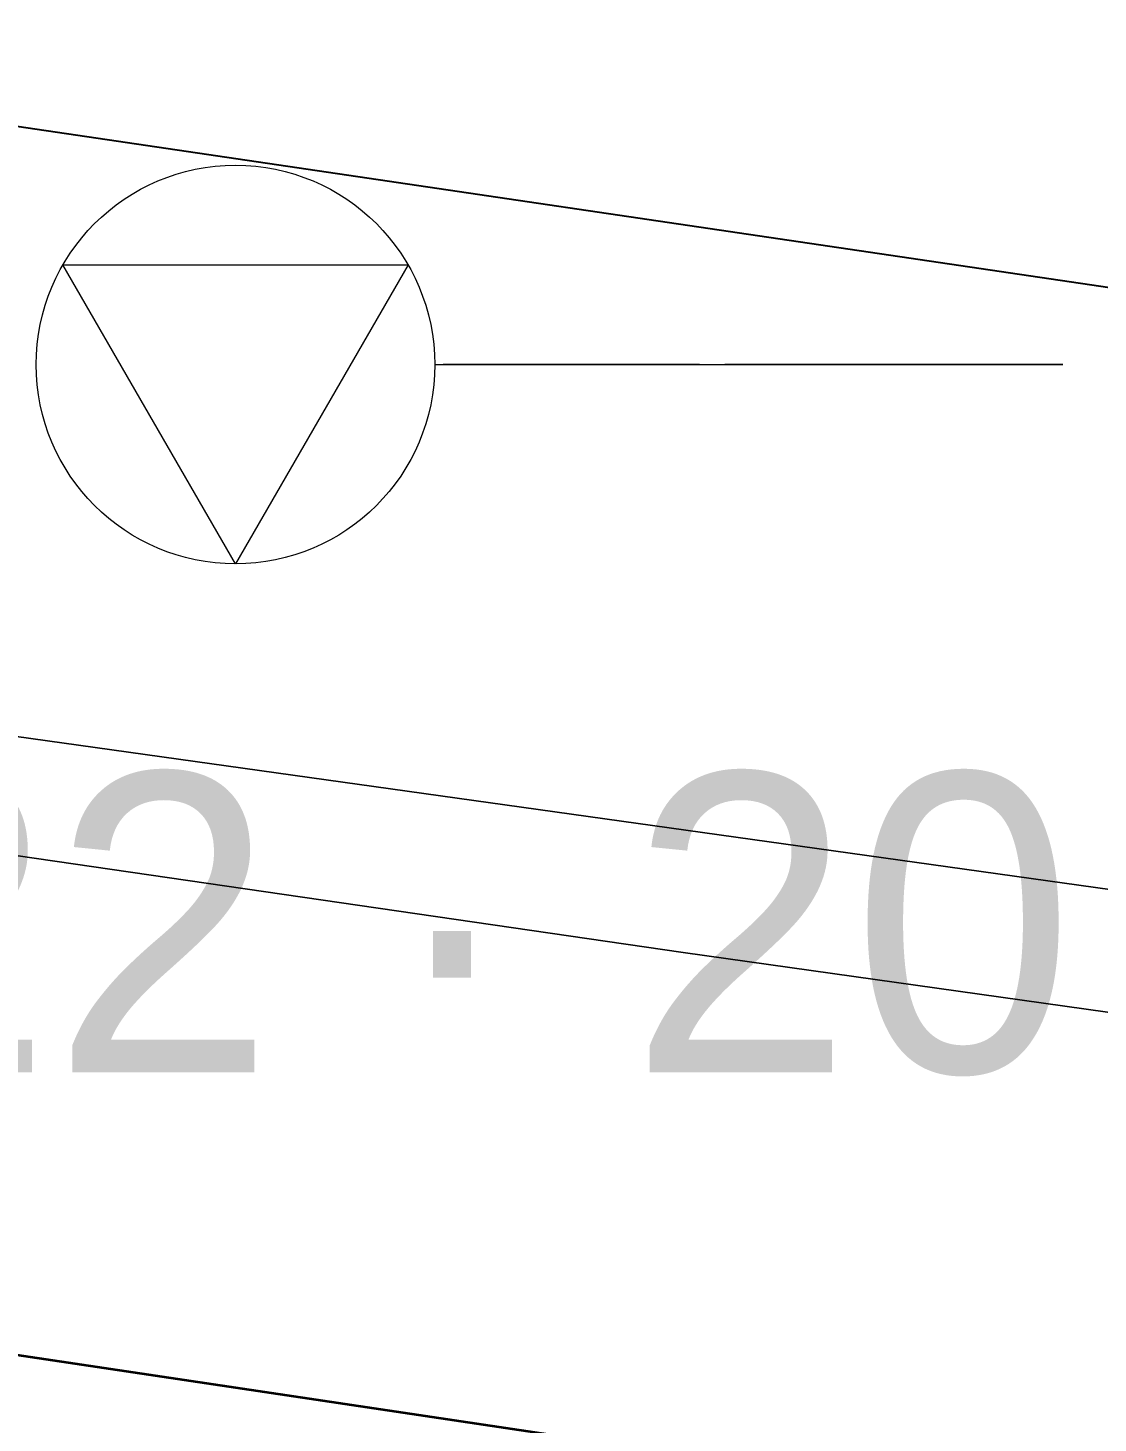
# Model space of a CAD drawing. Header units: metres. Extents: x 0 to 105485, y 0 to 425721.
# Drawn here: x 105040.743 to 105043.966, y 425226.13 to 425230.329 of the extents above; entities that cross this region are included whole.
import ezdxf
from ezdxf.enums import TextEntityAlignment as Align

# ---------------------------------------------------------------- set-up
doc = ezdxf.new("R2010")
doc.units = ezdxf.units.M
doc.header["$MEASUREMENT"] = 0
doc.linetypes.add('KG-PERCEEL-SO', pattern=[19, 5.5, -4, 5.5, -4])
for name, color, linetype, lineweight in [('B-XX-KG-GRENS_PERCEEL-G', 150, 'KG-PERCEEL-SO', 18), ('B-XX-MO-ONDERZOEK_SONDERING-G', 90, 'Continuous', 18), ('B-XX-MO-ONDERZOEK_SONDERING-S', 90, 'Continuous', 18), ('B-XX-MO-ONDERZOEK_SONDERING-T', 90, 'Continuous', 18), ('B-XX-OG-BEBOUWING-G', 7, 'Continuous', 35), ('B-XX-VH-OPENVERHARDING-G', 90, 'Continuous', 18)]:
    doc.layers.add(name, color=color, linetype=linetype, lineweight=lineweight)
doc.layers.add('GIS-WEGVAKKEN', color=2, linetype='Continuous')

msp = doc.modelspace()

# ---------------------------------------------------------------- linework, layer by layer
at = {"layer": 'B-XX-KG-GRENS_PERCEEL-G', "ltscale": 0.5, "flags": 128}
msp.add_lwpolyline([(105037.744, 425226.776), (105043.429, 425225.929)], dxfattribs=at)
at = {"layer": 'B-XX-MO-ONDERZOEK_SONDERING-G', "color": 0, "true_color": 0x787878}
for points in [[(105040.768, 425229.316, 2.21), (105040.768, 425229.316, -16.774)], [(105041.968, 425229.316, 2.21), (105041.968, 425229.316, -16.774)]]:
    msp.add_polyline3d(points, dxfattribs=at)
at = {"layer": 'B-XX-MO-ONDERZOEK_SONDERING-G', "color": 0, "true_color": 0xd62828}
msp.add_polyline3d([(105041.969, 425229.316, 2.21), (105042.3315, 425229.316, 2.19), (105042.3311, 425229.316, 2.17), (105042.3294, 425229.316, 2.15), (105042.3482, 425229.316, 2.13), (105042.3144, 425229.316, 2.11), (105042.3089, 425229.316, 2.09), (105042.3037, 425229.316, 2.07), (105042.308, 425229.316, 2.05), (105042.3042, 425229.316, 2.03), (105042.3084, 425229.316, 2.01), (105042.3251, 425229.316, 1.99), (105042.352, 425229.316, 1.97), (105042.4045, 425229.316, 1.95), (105042.4015, 425229.316, 1.93), (105042.4656, 425229.316, 1.91), (105042.4302, 425229.316, 1.89), (105042.4276, 425229.316, 1.87), (105042.4259, 425229.316, 1.85), (105042.434, 425229.316, 1.83), (105042.4391, 425229.316, 1.81), (105042.4712, 425229.316, 1.79), (105042.4639, 425229.316, 1.77), (105042.4776, 425229.316, 1.75), (105042.5032, 425229.316, 1.73), (105042.4934, 425229.316, 1.71), (105042.4613, 425229.316, 1.69), (105042.4464, 425229.316, 1.67), (105042.4507, 425229.316, 1.65), (105042.4558, 425229.316, 1.63), (105042.4434, 425229.316, 1.61), (105042.4156, 425229.316, 1.59), (105042.3793, 425229.316, 1.57), (105042.3494, 425229.316, 1.55), (105042.3033, 425229.316, 1.53), (105042.2657, 425229.316, 1.51), (105042.2439, 425229.316, 1.49), (105042.2696, 425229.316, 1.47), (105042.2858, 425229.316, 1.45), (105042.302, 425229.316, 1.43), (105042.2939, 425229.316, 1.41), (105042.3146, 425229.316, 1.39), (105042.3353, 425229.316, 1.37), (105042.3289, 425229.316, 1.35), (105042.2871, 425229.316, 1.33), (105042.2854, 425229.316, 1.31), (105042.2781, 425229.316, 1.29), (105042.2717, 425229.316, 1.27), (105042.2679, 425229.316, 1.25), (105042.2676, 425229.316, 1.23), (105042.2674, 425229.316, 1.21), (105042.2743, 425229.316, 1.19), (105042.2982, 425229.316, 1.17), (105042.3268, 425229.316, 1.15), (105042.3883, 425229.316, 1.13), (105042.4332, 425229.316, 1.11), (105042.487, 425229.316, 1.09), (105042.5169, 425229.316, 1.07), (105042.5327, 425229.316, 1.05), (105042.5502, 425229.316, 1.03), (105042.5639, 425229.316, 1.01), (105042.592, 425229.316, 0.99), (105042.6386, 425229.316, 0.97), (105042.7206, 425229.316, 0.95), (105042.7518, 425229.316, 0.93), (105042.7655, 425229.316, 0.91), (105042.7309, 425229.316, 0.89), (105042.6629, 425229.316, 0.87), (105042.6288, 425229.316, 0.85), (105042.6036, 425229.316, 0.83), (105042.5754, 425229.316, 0.81), (105042.5502, 425229.316, 0.79), (105042.5592, 425229.316, 0.77), (105042.5664, 425229.316, 0.75), (105042.6215, 425229.316, 0.73), (105042.6471, 425229.316, 0.71), (105042.6057, 425229.316, 0.69), (105042.5647, 425229.316, 0.67), (105042.51, 425229.316, 0.65), (105042.4524, 425229.316, 0.63), (105042.3947, 425229.316, 0.61), (105042.3383, 425229.316, 0.59), (105042.2751, 425229.316, 0.57), (105042.2183, 425229.316, 0.55), (105042.1517, 425229.316, 0.53), (105042.1205, 425229.316, 0.51), (105042.0949, 425229.316, 0.49), (105042.0598, 425229.316, 0.47), (105042.0389, 425229.316, 0.45), (105042.0543, 425229.316, 0.43), (105042.1137, 425229.316, 0.41), (105042.153, 425229.316, 0.39), (105042.1542, 425229.316, 0.37), (105042.1295, 425229.316, 0.35), (105042.1017, 425229.316, 0.33), (105042.0581, 425229.316, 0.31), (105042.0381, 425229.316, 0.29), (105042.0261, 425229.316, 0.27), (105042.015, 425229.316, 0.25), (105042.0116, 425229.316, 0.23), (105042.0099, 425229.316, 0.21), (105042.0099, 425229.316, 0.19), (105042.0039, 425229.316, 0.17), (105042.0013, 425229.316, 0.15), (105042.0005, 425229.316, 0.13), (105042, 425229.316, 0.11), (105041.9979, 425229.316, 0.09), (105041.9975, 425229.316, 0.07), (105041.9953, 425229.316, 0.05), (105041.9979, 425229.316, 0.03), (105041.997, 425229.316, 0.01), (105041.9966, 425229.316, -0.01), (105041.9953, 425229.316, -0.03), (105041.9953, 425229.316, -0.05), (105041.9945, 425229.316, -0.07), (105041.9936, 425229.316, -0.09), (105041.997, 425229.316, -0.11), (105041.9992, 425229.316, -0.13), (105042.0005, 425229.316, -0.15), (105042.0009, 425229.316, -0.17), (105042.0005, 425229.316, -0.19), (105042.0013, 425229.316, -0.21), (105042.0026, 425229.316, -0.23), (105042.0026, 425229.316, -0.25), (105042.0017, 425229.316, -0.27), (105042.003, 425229.316, -0.29), (105042.0124, 425229.316, -0.31), (105042.0415, 425229.316, -0.33), (105042.0769, 425229.316, -0.35), (105042.0944, 425229.316, -0.37), (105042.0966, 425229.316, -0.39), (105042.0961, 425229.316, -0.41), (105042.0987, 425229.316, -0.43), (105042.103, 425229.316, -0.45), (105042.1102, 425229.316, -0.47), (105042.1128, 425229.316, -0.49), (105042.1047, 425229.316, -0.51), (105042.1273, 425229.316, -0.53), (105042.1739, 425229.316, -0.55), (105042.2226, 425229.316, -0.57), (105042.1213, 425229.316, -0.59), (105042.0462, 425229.316, -0.61), (105042.0556, 425229.316, -0.63), (105042.1824, 425229.316, -0.65), (105042.2333, 425229.316, -0.67), (105042.2768, 425229.316, -0.69), (105042.4421, 425229.316, -0.71), (105042.475, 425229.316, -0.73), (105042.4699, 425229.316, -0.75), (105042.3887, 425229.316, -0.77), (105042.2811, 425229.316, -0.79), (105042.2933, 425229.316, -0.81), (105042.3054, 425229.316, -0.83), (105042.255, 425229.316, -0.85), (105042.1782, 425229.316, -0.87), (105042.1269, 425229.316, -0.89), (105042.0791, 425229.316, -0.91), (105042.0415, 425229.316, -0.93), (105042.0312, 425229.316, -0.95), (105042.0269, 425229.316, -0.97), (105042.0398, 425229.316, -0.99), (105042.1077, 425229.316, -1.01), (105042.1688, 425229.316, -1.03), (105042.1888, 425229.316, -1.05), (105042.1811, 425229.316, -1.07), (105042.1542, 425229.316, -1.09), (105042.1534, 425229.316, -1.11), (105042.1303, 425229.316, -1.13), (105042.1265, 425229.316, -1.15), (105042.1115, 425229.316, -1.17), (105042.1043, 425229.316, -1.19), (105042.0961, 425229.316, -1.21), (105042.068, 425229.316, -1.23), (105042.0363, 425229.316, -1.25), (105042.0193, 425229.316, -1.27), (105042.0184, 425229.316, -1.29), (105042.0171, 425229.316, -1.31), (105042.018, 425229.316, -1.33), (105042.0244, 425229.316, -1.35), (105042.0338, 425229.316, -1.37), (105042.0492, 425229.316, -1.39), (105042.0539, 425229.316, -1.41), (105042.0517, 425229.316, -1.43), (105042.065, 425229.316, -1.45), (105042.0727, 425229.316, -1.47), (105042.0709, 425229.316, -1.49), (105042.0611, 425229.316, -1.51), (105042.0496, 425229.316, -1.53), (105042.0483, 425229.316, -1.55), (105042.047, 425229.316, -1.57), (105042.0475, 425229.316, -1.59), (105042.0436, 425229.316, -1.61), (105042.0419, 425229.316, -1.63), (105042.0419, 425229.316, -1.65), (105042.0372, 425229.316, -1.67), (105042.0355, 425229.316, -1.69), (105042.0351, 425229.316, -1.71), (105042.0329, 425229.316, -1.73), (105042.0329, 425229.316, -1.75), (105042.0299, 425229.316, -1.77), (105042.0329, 425229.316, -1.79), (105042.0325, 425229.316, -1.81), (105042.0479, 425229.316, -1.83), (105042.0778, 425229.316, -1.85), (105042.0932, 425229.316, -1.87), (105042.0812, 425229.316, -1.89), (105042.0748, 425229.316, -1.91), (105042.0637, 425229.316, -1.93), (105042.0662, 425229.316, -1.95), (105042.0517, 425229.316, -1.97), (105042.041, 425229.316, -1.99), (105042.0329, 425229.316, -2.01), (105042.024, 425229.316, -2.03), (105042.0205, 425229.316, -2.05), (105042.0205, 425229.316, -2.07), (105042.0176, 425229.316, -2.09), (105042.0167, 425229.316, -2.11), (105042.0141, 425229.316, -2.13), (105042.012, 425229.316, -2.15), (105042.0176, 425229.316, -2.17), (105042.0231, 425229.316, -2.19), (105042.0274, 425229.316, -2.21), (105042.0304, 425229.316, -2.23), (105042.0329, 425229.316, -2.25), (105042.0359, 425229.316, -2.27), (105042.0393, 425229.316, -2.29), (105042.044, 425229.316, -2.31), (105042.0462, 425229.316, -2.33), (105042.0487, 425229.316, -2.35), (105042.0513, 425229.316, -2.37), (105042.0551, 425229.316, -2.39), (105042.0534, 425229.316, -2.41), (105042.056, 425229.316, -2.43), (105042.0534, 425229.316, -2.45), (105042.0547, 425229.316, -2.47), (105042.0543, 425229.316, -2.49), (105042.0504, 425229.316, -2.51), (105042.0479, 425229.316, -2.53), (105042.0487, 425229.316, -2.55), (105042.0483, 425229.316, -2.57), (105042.0496, 425229.316, -2.59), (105042.0453, 425229.316, -2.61), (105042.047, 425229.316, -2.63), (105042.0462, 425229.316, -2.65), (105042.047, 425229.316, -2.67), (105042.0479, 425229.316, -2.69), (105042.0543, 425229.316, -2.71), (105042.0765, 425229.316, -2.73), (105042.238, 425229.316, -2.75), (105042.4203, 425229.316, -2.77), (105042.2021, 425229.316, -2.79), (105042.1658, 425229.316, -2.81), (105042.1278, 425229.316, -2.83), (105042.0568, 425229.316, -2.85), (105042.0568, 425229.316, -2.87), (105042.0504, 425229.316, -2.89), (105042.0547, 425229.316, -2.91), (105042.0615, 425229.316, -2.93), (105042.059, 425229.316, -2.95), (105042.056, 425229.316, -2.97), (105042.0586, 425229.316, -2.99), (105042.0662, 425229.316, -3.01), (105042.0658, 425229.316, -3.03), (105042.0633, 425229.316, -3.05), (105042.0603, 425229.316, -3.07), (105042.0509, 425229.316, -3.09), (105042.0513, 425229.316, -3.11), (105042.0513, 425229.316, -3.13), (105042.0504, 425229.316, -3.15), (105042.068, 425229.316, -3.17), (105042.0701, 425229.316, -3.19), (105042.0718, 425229.316, -3.21), (105042.0594, 425229.316, -3.229), (105042.0539, 425229.316, -3.249), (105042.0483, 425229.316, -3.269), (105042.056, 425229.316, -3.289), (105042.05, 425229.316, -3.309), (105042.0496, 425229.316, -3.329), (105042.0564, 425229.316, -3.349), (105042.0483, 425229.316, -3.369), (105042.0475, 425229.316, -3.389), (105042.0445, 425229.316, -3.409), (105042.0415, 425229.316, -3.429), (105042.0432, 425229.316, -3.449), (105042.0415, 425229.316, -3.469), (105042.0389, 425229.316, -3.489), (105042.0402, 425229.316, -3.509), (105042.0406, 425229.316, -3.529), (105042.0406, 425229.316, -3.549), (105042.0368, 425229.316, -3.569), (105042.0316, 425229.316, -3.589), (105042.0295, 425229.316, -3.609), (105042.0287, 425229.316, -3.629), (105042.0278, 425229.316, -3.649), (105042.024, 425229.316, -3.669), (105042.0235, 425229.316, -3.689), (105042.0214, 425229.316, -3.709), (105042.0214, 425229.316, -3.729), (105042.0248, 425229.316, -3.749), (105042.0252, 425229.316, -3.769), (105042.0265, 425229.316, -3.789), (105042.0231, 425229.316, -3.809), (105042.0231, 425229.316, -3.829), (105042.0231, 425229.316, -3.849), (105042.0235, 425229.316, -3.869), (105042.024, 425229.316, -3.889), (105042.0188, 425229.316, -3.909), (105042.018, 425229.316, -3.929), (105042.0184, 425229.316, -3.949), (105042.0218, 425229.316, -3.969), (105042.0261, 425229.316, -3.989), (105042.0295, 425229.316, -4.009), (105042.0338, 425229.316, -4.029), (105042.0342, 425229.316, -4.049), (105042.0265, 425229.316, -4.069), (105042.0244, 425229.316, -4.089), (105042.0171, 425229.316, -4.109), (105042.0111, 425229.316, -4.129), (105042.0099, 425229.316, -4.149), (105042.0069, 425229.316, -4.169), (105042.0069, 425229.316, -4.189), (105042.0133, 425229.316, -4.209), (105042.0141, 425229.316, -4.229), (105042.0248, 425229.316, -4.249), (105042.0188, 425229.316, -4.269), (105042.0137, 425229.316, -4.289), (105042.0111, 425229.316, -4.309), (105042.0111, 425229.316, -4.329), (105042.0107, 425229.316, -4.349), (105042.0141, 425229.316, -4.369), (105042.0299, 425229.316, -4.389), (105042.0504, 425229.316, -4.409), (105042.0517, 425229.316, -4.429), (105042.0445, 425229.316, -4.449), (105042.0342, 425229.316, -4.469), (105042.0223, 425229.316, -4.489), (105042.0197, 425229.316, -4.509), (105042.0188, 425229.316, -4.529), (105042.0201, 425229.316, -4.549), (105042.0188, 425229.316, -4.569), (105042.0167, 425229.316, -4.589), (105042.0141, 425229.316, -4.609), (105042.0146, 425229.316, -4.629), (105042.0141, 425229.316, -4.649), (105042.0154, 425229.316, -4.669), (105042.0184, 425229.316, -4.689), (105042.0193, 425229.316, -4.709), (105042.0218, 425229.316, -4.729), (105042.0235, 425229.316, -4.749), (105042.0231, 425229.316, -4.769), (105042.0248, 425229.316, -4.789), (105042.0261, 425229.316, -4.809), (105042.0278, 425229.316, -4.829), (105042.0299, 425229.316, -4.849), (105042.0338, 425229.316, -4.869), (105042.0389, 425229.316, -4.889), (105042.0436, 425229.316, -4.909), (105042.0381, 425229.316, -4.929), (105042.0381, 425229.316, -4.949), (105042.041, 425229.316, -4.969), (105042.0415, 425229.316, -4.989), (105042.0415, 425229.316, -5.009), (105042.044, 425229.316, -5.029), (105042.0496, 425229.316, -5.049), (105042.0432, 425229.316, -5.069), (105042.0393, 425229.316, -5.089), (105042.0368, 425229.316, -5.109), (105042.0351, 425229.316, -5.129), (105042.0363, 425229.316, -5.149), (105042.0385, 425229.316, -5.169), (105042.0406, 425229.316, -5.189), (105042.0432, 425229.316, -5.209), (105042.0445, 425229.316, -5.229), (105042.0453, 425229.316, -5.249), (105042.0457, 425229.316, -5.269), (105042.0436, 425229.316, -5.289), (105042.0402, 425229.316, -5.309), (105042.0385, 425229.316, -5.329), (105042.0372, 425229.316, -5.349), (105042.0368, 425229.316, -5.369), (105042.0385, 425229.316, -5.389), (105042.0402, 425229.316, -5.409), (105042.0415, 425229.316, -5.429), (105042.0406, 425229.316, -5.449), (105042.041, 425229.316, -5.469), (105042.0376, 425229.316, -5.489), (105042.0346, 425229.316, -5.509), (105042.0325, 425229.316, -5.529), (105042.0316, 425229.316, -5.549), (105042.0299, 425229.316, -5.569), (105042.0321, 425229.316, -5.589), (105042.0556, 425229.316, -5.609), (105042.0731, 425229.316, -5.629), (105042.1196, 425229.316, -5.649), (105042.1273, 425229.316, -5.669), (105042.1051, 425229.316, -5.689), (105042.1128, 425229.316, -5.709), (105042.129, 425229.316, -5.729), (105042.1286, 425229.316, -5.749), (105042.1256, 425229.316, -5.769), (105042.0966, 425229.316, -5.789), (105042.0645, 425229.316, -5.809), (105042.0492, 425229.316, -5.829), (105042.0462, 425229.316, -5.849), (105042.05, 425229.316, -5.869), (105042.0496, 425229.316, -5.889), (105042.0376, 425229.316, -5.909), (105042.0278, 425229.316, -5.928), (105042.021, 425229.316, -5.948), (105042.0248, 425229.316, -5.968), (105042.0304, 425229.316, -5.988), (105042.0295, 425229.316, -6.008), (105042.024, 425229.316, -6.028), (105042.0265, 425229.316, -6.048), (105042.0299, 425229.316, -6.068), (105042.0329, 425229.316, -6.088), (105042.0355, 425229.316, -6.108), (105042.0385, 425229.316, -6.128), (105042.0398, 425229.316, -6.148), (105042.041, 425229.316, -6.168), (105042.0406, 425229.316, -6.188), (105042.0402, 425229.316, -6.208), (105042.0406, 425229.316, -6.228), (105042.041, 425229.316, -6.248), (105042.0432, 425229.316, -6.268), (105042.0445, 425229.316, -6.288), (105042.0457, 425229.316, -6.308), (105042.047, 425229.316, -6.328), (105042.0517, 425229.316, -6.348), (105042.0526, 425229.316, -6.368), (105042.0517, 425229.316, -6.388), (105042.0526, 425229.316, -6.408), (105042.056, 425229.316, -6.428), (105042.0573, 425229.316, -6.448), (105042.0581, 425229.316, -6.468), (105042.0628, 425229.316, -6.488), (105042.0697, 425229.316, -6.508), (105042.0675, 425229.316, -6.528), (105042.0645, 425229.316, -6.548), (105042.0624, 425229.316, -6.568), (105042.0603, 425229.316, -6.588), (105042.0577, 425229.316, -6.608), (105042.0547, 425229.316, -6.628), (105042.0568, 425229.316, -6.648), (105042.0581, 425229.316, -6.668), (105042.0645, 425229.316, -6.688), (105042.0692, 425229.316, -6.708), (105042.0654, 425229.316, -6.728), (105042.0586, 425229.316, -6.748), (105042.0564, 425229.316, -6.768), (105042.0662, 425229.316, -6.788), (105042.0692, 425229.316, -6.808), (105042.0581, 425229.316, -6.828), (105042.0496, 425229.316, -6.848), (105042.0504, 425229.316, -6.868), (105042.05, 425229.316, -6.888), (105042.0504, 425229.316, -6.908), (105042.0509, 425229.316, -6.928), (105042.0462, 425229.316, -6.948), (105042.0423, 425229.316, -6.968), (105042.0355, 425229.316, -6.988), (105042.0325, 425229.316, -7.008), (105042.0316, 425229.316, -7.028), (105042.0316, 425229.316, -7.048), (105042.0338, 425229.316, -7.068), (105042.0351, 425229.316, -7.088), (105042.0346, 425229.316, -7.108), (105042.0342, 425229.316, -7.128), (105042.0346, 425229.316, -7.148), (105042.0325, 425229.316, -7.168), (105042.0329, 425229.316, -7.188), (105042.0329, 425229.316, -7.208), (105042.0338, 425229.316, -7.228), (105042.0329, 425229.316, -7.248), (105042.0325, 425229.316, -7.268), (105042.0316, 425229.316, -7.288), (105042.0304, 425229.316, -7.308), (105042.0295, 425229.316, -7.328), (105042.0299, 425229.316, -7.348), (105042.0316, 425229.316, -7.368), (105042.0398, 425229.316, -7.388), (105042.0346, 425229.316, -7.408), (105042.0334, 425229.316, -7.428), (105042.0346, 425229.316, -7.448), (105042.0381, 425229.316, -7.468), (105042.0432, 425229.316, -7.488), (105042.0436, 425229.316, -7.508), (105042.0415, 425229.316, -7.527), (105042.0402, 425229.316, -7.547), (105042.0304, 425229.316, -7.567), (105042.0261, 425229.316, -7.587), (105042.0304, 425229.316, -7.607), (105042.0316, 425229.316, -7.627), (105042.0321, 425229.316, -7.647), (105042.0316, 425229.316, -7.667), (105042.0312, 425229.316, -7.687), (105042.0312, 425229.316, -7.707), (105042.0329, 425229.316, -7.727), (105042.0342, 425229.316, -7.747), (105042.041, 425229.316, -7.767), (105042.0436, 425229.316, -7.787), (105042.0641, 425229.316, -7.807), (105042.0598, 425229.316, -7.827), (105042.0517, 425229.316, -7.847), (105042.0462, 425229.316, -7.867), (105042.0372, 425229.316, -7.887), (105042.0363, 425229.316, -7.907), (105042.0487, 425229.316, -7.927), (105042.0496, 425229.316, -7.947), (105042.0466, 425229.316, -7.967), (105042.0376, 425229.316, -7.987), (105042.0385, 425229.316, -8.007), (105042.0402, 425229.316, -8.027), (105042.0376, 425229.316, -8.047), (105042.0393, 425229.316, -8.067), (105042.0389, 425229.316, -8.087), (105042.0423, 425229.316, -8.107), (105042.0445, 425229.316, -8.127), (105042.044, 425229.316, -8.147), (105042.0376, 425229.316, -8.167), (105042.0351, 425229.316, -8.187), (105042.062, 425229.316, -8.207), (105042.0991, 425229.316, -8.227), (105042.0816, 425229.316, -8.247), (105042.056, 425229.316, -8.267), (105042.0436, 425229.316, -8.287), (105042.0423, 425229.316, -8.307), (105042.0351, 425229.316, -8.327), (105042.0325, 425229.316, -8.347), (105042.0334, 425229.316, -8.367), (105042.0423, 425229.316, -8.387), (105042.0483, 425229.316, -8.407), (105042.0705, 425229.316, -8.427), (105042.0799, 425229.316, -8.447), (105042.0709, 425229.316, -8.467), (105042.0722, 425229.316, -8.487), (105042.0872, 425229.316, -8.507), (105042.0795, 425229.316, -8.527), (105042.0722, 425229.316, -8.547), (105042.0893, 425229.316, -8.567), (105042.1102, 425229.316, -8.587), (105042.106, 425229.316, -8.607), (105042.0944, 425229.316, -8.627), (105042.0979, 425229.316, -8.647), (105042.1222, 425229.316, -8.667), (105042.1611, 425229.316, -8.686), (105042.1752, 425229.316, -8.706), (105042.1717, 425229.316, -8.726), (105042.1619, 425229.316, -8.746), (105042.1606, 425229.316, -8.766), (105042.1794, 425229.316, -8.786), (105042.1982, 425229.316, -8.806), (105042.1782, 425229.316, -8.826), (105042.1457, 425229.316, -8.846), (105042.1367, 425229.316, -8.866), (105042.129, 425229.316, -8.886), (105042.1141, 425229.316, -8.906), (105042.1145, 425229.316, -8.926), (105042.1474, 425229.316, -8.946), (105042.1363, 425229.316, -8.966), (105042.1077, 425229.316, -8.986), (105042.097, 425229.316, -9.006), (105042.0974, 425229.316, -9.026), (105042.1017, 425229.316, -9.046), (105042.1008, 425229.316, -9.066), (105042.1021, 425229.316, -9.086), (105042.1085, 425229.316, -9.106), (105042.1081, 425229.316, -9.126), (105042.1047, 425229.316, -9.146), (105042.0893, 425229.316, -9.166), (105042.0799, 425229.316, -9.186), (105042.082, 425229.316, -9.206), (105042.0812, 425229.316, -9.226), (105042.0714, 425229.316, -9.246), (105042.0594, 425229.316, -9.266), (105042.0534, 425229.316, -9.286), (105042.047, 425229.316, -9.306), (105042.0453, 425229.316, -9.326), (105042.047, 425229.316, -9.346), (105042.0462, 425229.316, -9.366), (105042.0453, 425229.316, -9.386), (105042.044, 425229.316, -9.406), (105042.0423, 425229.316, -9.426), (105042.0423, 425229.316, -9.446), (105042.0415, 425229.316, -9.466), (105042.0436, 425229.316, -9.486), (105042.0457, 425229.316, -9.506), (105042.0428, 425229.316, -9.526), (105042.0372, 425229.316, -9.546), (105042.0346, 425229.316, -9.566), (105042.0346, 425229.316, -9.586), (105042.0385, 425229.316, -9.606), (105042.0402, 425229.316, -9.625), (105042.0436, 425229.316, -9.645), (105042.0453, 425229.316, -9.665), (105042.0457, 425229.316, -9.685), (105042.041, 425229.316, -9.705), (105042.0402, 425229.316, -9.725), (105042.0428, 425229.316, -9.745), (105042.0376, 425229.316, -9.765), (105042.0304, 425229.316, -9.785), (105042.0376, 425229.316, -9.805), (105042.0385, 425229.316, -9.825), (105042.0376, 425229.316, -9.845), (105042.0368, 425229.316, -9.865), (105042.0359, 425229.316, -9.885), (105042.0381, 425229.316, -9.905), (105042.0385, 425229.316, -9.925), (105042.0393, 425229.316, -9.945), (105042.0415, 425229.316, -9.965), (105042.0457, 425229.316, -9.985), (105042.0453, 425229.316, -10.005), (105042.0415, 425229.316, -10.025), (105042.0393, 425229.316, -10.045), (105042.0389, 425229.316, -10.065), (105042.0419, 425229.316, -10.085), (105042.0453, 425229.316, -10.105), (105042.0517, 425229.316, -10.125), (105042.0603, 425229.316, -10.145), (105042.0756, 425229.316, -10.165), (105042.0812, 425229.316, -10.185), (105042.0906, 425229.316, -10.205), (105042.0897, 425229.316, -10.225), (105042.088, 425229.316, -10.245), (105042.0748, 425229.316, -10.265), (105042.0641, 425229.316, -10.285), (105042.0594, 425229.316, -10.305), (105042.056, 425229.316, -10.325), (105042.0577, 425229.316, -10.345), (105042.0628, 425229.316, -10.365), (105042.0675, 425229.316, -10.385), (105042.0697, 425229.316, -10.405), (105042.0701, 425229.316, -10.424), (105042.0675, 425229.316, -10.444), (105042.0662, 425229.316, -10.464), (105042.0658, 425229.316, -10.484), (105042.0641, 425229.316, -10.504), (105042.0628, 425229.316, -10.524), (105042.0603, 425229.316, -10.544), (105042.0586, 425229.316, -10.564), (105042.0573, 425229.316, -10.584), (105042.0556, 425229.316, -10.604), (105042.0543, 425229.316, -10.624), (105042.0568, 425229.316, -10.644), (105042.0586, 425229.316, -10.664), (105042.0577, 425229.316, -10.684), (105042.0586, 425229.316, -10.704), (105042.0577, 425229.316, -10.724), (105042.0534, 425229.316, -10.744), (105042.047, 425229.316, -10.764), (105042.0445, 425229.316, -10.784), (105042.0436, 425229.316, -10.804), (105042.044, 425229.316, -10.824), (105042.0445, 425229.316, -10.844), (105042.0428, 425229.316, -10.864), (105042.0428, 425229.316, -10.884), (105042.0423, 425229.316, -10.904), (105042.0428, 425229.316, -10.924), (105042.0415, 425229.316, -10.944), (105042.0393, 425229.316, -10.964), (105042.0381, 425229.316, -10.984), (105042.0372, 425229.316, -11.004), (105042.0376, 425229.316, -11.024), (105042.0368, 425229.316, -11.044), (105042.0359, 425229.316, -11.064), (105042.0346, 425229.316, -11.084), (105042.0329, 425229.316, -11.104), (105042.0321, 425229.316, -11.123), (105042.0295, 425229.316, -11.143), (105042.0299, 425229.316, -11.163), (105042.0312, 425229.316, -11.183), (105042.0308, 425229.316, -11.203), (105042.0329, 425229.316, -11.223), (105042.0338, 425229.316, -11.243), (105042.0334, 425229.316, -11.263), (105042.0325, 425229.316, -11.283), (105042.0329, 425229.316, -11.303), (105042.0346, 425229.316, -11.323), (105042.0355, 425229.316, -11.343), (105042.0393, 425229.316, -11.363), (105042.0402, 425229.316, -11.383), (105042.0402, 425229.316, -11.403), (105042.0402, 425229.316, -11.423), (105042.0402, 425229.316, -11.443), (105042.0402, 425229.316, -11.463), (105042.0398, 425229.316, -11.483), (105042.0398, 425229.316, -11.503), (105042.0402, 425229.316, -11.523), (105042.0419, 425229.316, -11.543), (105042.0419, 425229.316, -11.563), (105042.0415, 425229.316, -11.583), (105042.0406, 425229.316, -11.603), (105042.0415, 425229.316, -11.623), (105042.0415, 425229.316, -11.643), (105042.0415, 425229.316, -11.663), (105042.0415, 425229.316, -11.683), (105042.0428, 425229.316, -11.703), (105042.0432, 425229.316, -11.723), (105042.0423, 425229.316, -11.743), (105042.0415, 425229.316, -11.762), (105042.0415, 425229.316, -11.782), (105042.0406, 425229.316, -11.802), (105042.0406, 425229.316, -11.822), (105042.0406, 425229.316, -11.842), (105042.041, 425229.316, -11.862), (105042.0415, 425229.316, -11.882), (105042.0415, 425229.316, -11.902), (105042.0415, 425229.316, -11.922), (105042.0415, 425229.316, -11.942), (105042.041, 425229.316, -11.962), (105042.0415, 425229.316, -11.982), (105042.0423, 425229.316, -12.002), (105042.0428, 425229.316, -12.022), (105042.044, 425229.316, -12.042), (105042.0445, 425229.316, -12.062), (105042.0449, 425229.316, -12.082), (105042.0453, 425229.316, -12.102), (105042.0457, 425229.316, -12.122), (105042.0453, 425229.316, -12.142), (105042.0449, 425229.316, -12.162), (105042.0457, 425229.316, -12.182), (105042.0457, 425229.316, -12.202), (105042.0462, 425229.316, -12.222), (105042.0462, 425229.316, -12.242), (105042.0466, 425229.316, -12.262), (105042.0475, 425229.316, -12.282), (105042.0496, 425229.316, -12.302), (105042.0513, 425229.316, -12.322), (105042.0517, 425229.316, -12.342), (105042.0526, 425229.316, -12.361), (105042.053, 425229.316, -12.381), (105042.0551, 425229.316, -12.401), (105042.0556, 425229.316, -12.421), (105042.0568, 425229.316, -12.441), (105042.0577, 425229.316, -12.461), (105042.059, 425229.316, -12.481), (105042.0628, 425229.316, -12.501), (105042.0658, 425229.316, -12.521), (105042.0671, 425229.316, -12.541), (105042.0662, 425229.316, -12.561), (105042.0684, 425229.316, -12.581), (105042.0705, 425229.316, -12.601), (105042.0731, 425229.316, -12.621), (105042.0782, 425229.316, -12.641), (105042.0782, 425229.316, -12.661), (105042.0833, 425229.316, -12.681), (105042.0867, 425229.316, -12.701), (105042.0867, 425229.316, -12.721), (105042.0812, 425229.316, -12.741), (105042.0752, 425229.316, -12.761), (105042.0645, 425229.316, -12.781), (105042.0586, 425229.316, -12.801), (105042.0543, 425229.316, -12.821), (105042.0483, 425229.316, -12.841), (105042.047, 425229.316, -12.861), (105042.047, 425229.316, -12.881), (105042.0449, 425229.316, -12.9), (105042.0432, 425229.316, -12.92), (105042.0428, 425229.316, -12.94), (105042.0462, 425229.316, -12.96), (105042.0756, 425229.316, -12.98), (105042.173, 425229.316, -13), (105042.2999, 425229.316, -13.02), (105042.3836, 425229.316, -13.04), (105042.4387, 425229.316, -13.06), (105042.4921, 425229.316, -13.08), (105042.5404, 425229.316, -13.1), (105042.5908, 425229.316, -13.12), (105042.6386, 425229.316, -13.14), (105042.6843, 425229.316, -13.16), (105042.736, 425229.316, -13.18), (105042.7902, 425229.316, -13.2), (105042.8496, 425229.316, -13.22), (105042.9103, 425229.316, -13.24), (105042.9645, 425229.316, -13.26), (105042.997, 425229.316, -13.28), (105043.014, 425229.316, -13.3), (105043.0277, 425229.316, -13.32), (105043.0316, 425229.316, -13.34), (105043.041, 425229.316, -13.36), (105043.0572, 425229.316, -13.38), (105043.0832, 425229.316, -13.4), (105043.1225, 425229.316, -13.419), (105043.1785, 425229.316, -13.439), (105043.2362, 425229.316, -13.459), (105043.2853, 425229.316, -13.479), (105043.3301, 425229.316, -13.499), (105043.3788, 425229.316, -13.519), (105043.4104, 425229.316, -13.539), (105043.4365, 425229.316, -13.559), (105043.4617, 425229.316, -13.579), (105043.504, 425229.316, -13.599), (105043.5326, 425229.316, -13.619), (105043.5253, 425229.316, -13.639), (105043.5279, 425229.316, -13.659), (105043.5437, 425229.316, -13.679), (105043.568, 425229.316, -13.699), (105043.5877, 425229.316, -13.719), (105043.5843, 425229.316, -13.739), (105043.5561, 425229.316, -13.759), (105043.5176, 425229.316, -13.779), (105043.5061, 425229.316, -13.799), (105043.4946, 425229.316, -13.819), (105043.5292, 425229.316, -13.839), (105043.5604, 425229.316, -13.859), (105043.5954, 425229.316, -13.879), (105043.6287, 425229.316, -13.899), (105043.6518, 425229.316, -13.919), (105043.671, 425229.316, -13.938), (105043.6906, 425229.316, -13.958), (105043.7333, 425229.316, -13.978), (105043.7649, 425229.316, -13.998), (105043.7914, 425229.316, -14.018), (105043.7867, 425229.316, -14.038), (105043.7752, 425229.316, -14.058), (105043.7487, 425229.316, -14.078), (105043.718, 425229.316, -14.098), (105043.6915, 425229.316, -14.118), (105043.6727, 425229.316, -14.138), (105043.677, 425229.316, -14.158), (105043.6594, 425229.316, -14.178), (105043.6526, 425229.316, -14.198), (105043.6663, 425229.316, -14.218), (105043.6411, 425229.316, -14.238), (105043.5949, 425229.316, -14.258), (105043.5616, 425229.316, -14.278), (105043.5206, 425229.316, -14.298), (105043.4651, 425229.316, -14.318), (105043.4352, 425229.316, -14.338), (105043.4049, 425229.316, -14.358), (105043.3792, 425229.316, -14.378), (105043.3904, 425229.316, -14.398), (105043.439, 425229.316, -14.418), (105043.5112, 425229.316, -14.438), (105043.5856, 425229.316, -14.458), (105043.6342, 425229.316, -14.477), (105043.6782, 425229.316, -14.497), (105043.7056, 425229.316, -14.517), (105043.7368, 425229.316, -14.537), (105043.7842, 425229.316, -14.557), (105043.8068, 425229.316, -14.577), (105043.8072, 425229.316, -14.597), (105043.7957, 425229.316, -14.617), (105043.8218, 425229.316, -14.637), (105043.8593, 425229.316, -14.657), (105043.8593, 425229.316, -14.677), (105043.8282, 425229.316, -14.697), (105043.8158, 425229.316, -14.717), (105043.8166, 425229.316, -14.737), (105043.8213, 425229.316, -14.757), (105043.8085, 425229.316, -14.777), (105043.7321, 425229.316, -14.797), (105043.75, 425229.316, -14.817), (105043.7214, 425229.316, -14.837), (105043.671, 425229.316, -14.857), (105043.6368, 425229.316, -14.877), (105043.5881, 425229.316, -14.897), (105043.5638, 425229.316, -14.917), (105043.5364, 425229.316, -14.937), (105043.5044, 425229.316, -14.957), (105043.448, 425229.316, -14.977), (105043.4369, 425229.316, -14.997), (105043.3835, 425229.316, -15.017), (105043.3669, 425229.316, -15.037), (105043.3583, 425229.316, -15.056), (105043.3827, 425229.316, -15.076), (105043.4053, 425229.316, -15.096), (105043.4433, 425229.316, -15.116), (105043.4578, 425229.316, -15.136), (105043.4109, 425229.316, -15.156), (105043.3485, 425229.316, -15.176), (105043.2972, 425229.316, -15.196), (105043.2592, 425229.316, -15.216), (105043.2255, 425229.316, -15.236), (105043.19, 425229.316, -15.256), (105043.1909, 425229.316, -15.276), (105043.2221, 425229.316, -15.296), (105043.2626, 425229.316, -15.316), (105043.2938, 425229.316, -15.336), (105043.2763, 425229.316, -15.356), (105043.2601, 425229.316, -15.376), (105043.2609, 425229.316, -15.396), (105043.2797, 425229.316, -15.416), (105043.2819, 425229.316, -15.436), (105043.281, 425229.316, -15.456), (105043.2955, 425229.316, -15.476), (105043.3434, 425229.316, -15.496), (105043.4104, 425229.316, -15.516), (105043.4177, 425229.316, -15.536), (105043.3852, 425229.316, -15.556), (105043.3613, 425229.316, -15.576), (105043.3677, 425229.316, -15.596), (105043.3792, 425229.316, -15.615), (105043.4091, 425229.316, -15.635), (105043.457, 425229.316, -15.655), (105043.4954, 425229.316, -15.675), (105043.4971, 425229.316, -15.695), (105043.5112, 425229.316, -15.715), (105043.5027, 425229.316, -15.735), (105043.4783, 425229.316, -15.755), (105043.4745, 425229.316, -15.775), (105043.4395, 425229.316, -15.795), (105043.4497, 425229.316, -15.815), (105043.4442, 425229.316, -15.835), (105043.4241, 425229.316, -15.855), (105043.3878, 425229.316, -15.875), (105043.363, 425229.316, -15.895), (105043.3622, 425229.316, -15.915), (105043.4113, 425229.316, -15.935), (105043.5129, 425229.316, -15.955), (105043.6163, 425229.316, -15.975), (105043.6334, 425229.316, -15.995), (105043.6231, 425229.316, -16.015), (105043.6402, 425229.316, -16.035), (105043.6407, 425229.316, -16.055), (105043.636, 425229.316, -16.075), (105043.5924, 425229.316, -16.095), (105043.5211, 425229.316, -16.115), (105043.4356, 425229.316, -16.135), (105043.4258, 425229.316, -16.155), (105043.4455, 425229.316, -16.175), (105043.4617, 425229.316, -16.195), (105043.4548, 425229.316, -16.214), (105043.4245, 425229.316, -16.234), (105043.3942, 425229.316, -16.254), (105043.3724, 425229.316, -16.274), (105043.3429, 425229.316, -16.294), (105043.2994, 425229.316, -16.314), (105043.2285, 425229.316, -16.334), (105043.1324, 425229.316, -16.354), (105043.0226, 425229.316, -16.374), (105042.9273, 425229.316, -16.394), (105042.8675, 425229.316, -16.414), (105042.8415, 425229.316, -16.434), (105042.8543, 425229.316, -16.454), (105042.9286, 425229.316, -16.474), (105043.0269, 425229.316, -16.494), (105043.0969, 425229.316, -16.514), (105043.1576, 425229.316, -16.534), (105043.2285, 425229.316, -16.554), (105043.2857, 425229.316, -16.574), (105043.2977, 425229.316, -16.594), (105043.3032, 425229.316, -16.614), (105043.3335, 425229.316, -16.634), (105043.378, 425229.316, -16.654), (105043.4309, 425229.316, -16.674), (105043.4847, 425229.316, -16.694), (105043.5347, 425229.316, -16.714), (105043.5253, 425229.316, -16.734), (105043.4514, 425229.316, -16.754), (105043.3673, 425229.316, -16.774)], dxfattribs=at)
at = {"layer": 'B-XX-MO-ONDERZOEK_SONDERING-S', "ltscale": 0.5}
msp.add_lwpolyline([(105040.8484, 425229.616), (105041.8876, 425229.616), (105041.368, 425228.716)], close=True, dxfattribs=at)
at = {"layer": 'B-XX-MO-ONDERZOEK_SONDERING-S'}
msp.add_circle((105041.368, 425229.316), 0.6, dxfattribs=at)
at = {"layer": 'B-XX-OG-BEBOUWING-G', "ltscale": 0.5}
msp.add_lwpolyline([(105043.429, 425225.929), (105037.744, 425226.776), (105034.811, 425211.738), (105034.583, 425211.769), (105033.638, 425206.462), (105034.879, 425206.243), (105032.65, 425195.757), (105027.131, 425196.869), (105025.416, 425188.36), (105029.563, 425187.431), (105034.418, 425186.125), (105035.982, 425193.125), (105037.138, 425198.341), (105037.795, 425201.308), (105038.814, 425205.905), (105041.848, 425218.888)], close=True, dxfattribs=at)
at = {"layer": 'B-XX-VH-OPENVERHARDING-G', "ltscale": 0.5}
for points in [[(105081.659, 425226.263), (105070.985, 425227.585), (105050.996, 425230.253), (105029.613, 425233.334), (105023.998, 425234.194), (104992.186, 425239.216), (104987.61, 425239.901), (104965.424, 425243.051), (104964.154, 425239.675), (104987.487, 425236.404), (104992.239, 425235.7), (105023.447, 425230.739), (105029.047, 425229.942), (105035.406, 425228.938), (105050.319, 425226.852), (105063.056, 425225.123), (105077.644, 425223.225)], [(105077.644, 425223.225), (105063.056, 425225.123), (105050.319, 425226.852), (105035.406, 425228.938), (105029.047, 425229.942), (105023.447, 425230.739), (104992.239, 425235.7), (104987.487, 425236.404), (104964.154, 425239.675), (104964.031, 425239.349), (104969.735, 425238.575), (104996.154, 425234.675), (105023.355, 425230.363), (105042.716, 425227.546), (105050.242, 425226.487), (105063.018, 425224.79), (105070.53, 425223.751), (105077.397, 425222.874)], [(105077.397, 425222.874), (105070.53, 425223.751), (105063.018, 425224.79), (105050.242, 425226.487), (105042.716, 425227.546), (105023.355, 425230.363), (104996.154, 425234.675)], [(105006.319, 425231.417), (105014.5, 425230.147), (105014.531, 425230.296), (105021.102, 425229.344), (105021.07, 425229.166), (105024.457, 425228.645), (105028.393, 425228.039), (105032.576, 425227.396), (105032.577, 425227.545), (105037.744, 425226.776), (105043.429, 425225.929), (105043.46, 425226.078), (105048.216, 425225.262), (105053.162, 425224.26), (105053.242, 425224.621), (105075.526, 425220.672)]]:
    msp.add_lwpolyline(points, dxfattribs=at)
at = {"layer": 'GIS-WEGVAKKEN'}
msp.add_lwpolyline([(104969.7579, 425240.812), (104979.4, 425239.63), (104998.71, 425236.82), (105017.78, 425233.72), (105027.33, 425231.96), (105032.13, 425231.21), (105036.94, 425230.59), (105051.3018, 425228.4705)], dxfattribs=at)

# ---------------------------------------------------------------- texts
at = {"layer": 'B-XX-MO-ONDERZOEK_SONDERING-T', "color": 10, "lineweight": 18}
msp.add_text('mv +3,22 · 20,0 m', height=0.9, dxfattribs=at).set_placement((105041.368, 425227.636), align=Align.MIDDLE_CENTER)

doc.saveas('drawing.dxf')
